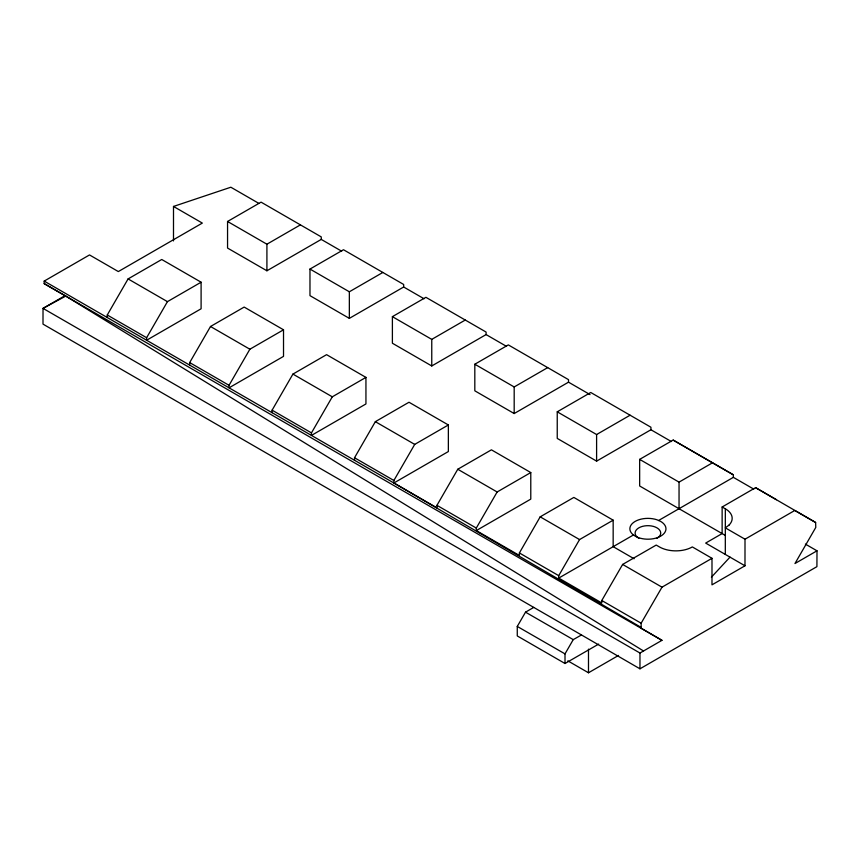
<?xml version="1.0" encoding="UTF-8"?>
<svg xmlns="http://www.w3.org/2000/svg" width="860" height="860" viewBox="0 0 860 860"><rect width="100%" height="100%" fill="white"/><g stroke="black" fill="none" stroke-linecap="round" stroke-linejoin="round"><path stroke-width="1.29" d="M173.494 240.907L173.505 206.443L230.856 187.222L258.839 203.379M201.1 282.209L201.1 308.783L146.619 340.238L146.619 337.722L167.442 301.645L201.1 282.209L161.744 259.494L128.086 278.919L107.263 314.996L107.263 317.523M283.52 329.799L283.52 356.373L229.04 387.828L229.04 385.312L249.873 349.224L283.52 329.799L244.165 307.074L210.506 326.499L189.684 362.587L189.684 365.102M354.524 460.272L354.524 457.756L375.347 421.669L409.005 402.243L448.361 424.969L448.361 451.543L393.88 482.998L641.141 627.413L641.141 628.208L661.963 640.334L639.969 653.03L639.969 668.811L816.914 566.654L817 550.808L805.379 544.101M530.781 472.559L530.781 499.123L476.3 530.577L476.3 528.062L497.134 491.985L530.781 472.559L491.425 449.834L457.767 469.259L436.944 505.336L436.944 507.862L44.182 281.102L44.182 283.628L65.747 296.087L643.527 650.977M817 550.808L794.973 563.526L815.774 527.449L815.624 522.482L794.79 510.464L745.007 539.209L744.986 565.794L711.983 584.843L711.994 558.312L692.343 546.928A23.284 13.448 0 0 1 659.405 546.917L656.212 545.068L622.629 564.439L601.785 600.506L601.785 602.957L558.721 578.092L558.721 575.673L579.554 539.575L613.169 520.171L573.846 497.424L540.188 516.838L519.386 552.958L519.365 555.442L476.3 530.577M613.169 520.171L613.159 546.659L634.1 558.763M753.768 489.125L733.365 477.343L733.354 474.827L673.165 440.073L639.657 459.38L639.657 485.986L725.313 535.425M658.577 520.494L660.684 521.429A18.049 10.417 0.1 0 1 660.684 536.156A18.049 10.417 0.1 0 1 635.153 536.135L632.283 533.974A18.049 10.417 0.1 0 1 635.153 521.407A18.049 10.417 0.1 0 1 656.943 519.773L658.577 520.494L679.045 508.701L679.045 482.127L639.657 459.38M776.408 499.703L755.585 487.652L722.142 506.991L722.131 533.576L705.673 543.079L744.986 565.794M725.313 554.431L725.335 508.84L722.142 506.991M272.104 412.692L272.104 410.166L292.927 374.089L326.585 354.664L365.941 377.389L365.941 403.953L311.46 435.407L311.46 432.892L332.293 396.815L365.941 377.389M393.88 482.998L393.88 480.482L414.713 444.394L448.361 424.969M598.667 644.086L565.02 663.501L517.269 635.938L517.269 626.435L525.514 612.169L533.737 607.407M565.02 663.501L565.009 653.89L573.244 639.625L581.478 634.959L639.969 668.811M641.141 627.413L641.141 623.21L661.996 587.176L711.994 558.312M711.403 577.178L730 557.13M729.054 525.084L725.335 527.857L745.007 539.209M44.182 281.102L89.515 254.936L118.336 271.567L202.326 223.084L173.505 206.443M65.016 295.657L43.022 308.375L43 324.123L581.478 634.959M321.253 239.413L266.912 270.782L227.556 248.067L227.556 221.471L261.064 202.143L321.253 236.898L321.253 239.413L341.656 251.195M227.556 221.471L266.912 244.208L300.419 224.869M403.673 287.004L349.343 318.372L309.976 295.646L309.976 269.062L343.484 249.733L403.673 284.477L403.673 287.004L424.077 298.775M309.976 269.062L349.343 291.787L382.84 272.459M486.094 334.583L431.763 365.962L392.396 343.237L392.396 316.652L425.904 297.313L486.094 332.067L486.094 334.583L506.497 346.365M392.396 316.652L431.763 339.377L465.26 320.038M568.514 382.173L514.183 413.542L474.817 390.816L474.817 364.231L508.325 344.903L568.514 379.647L568.514 382.173L590.046 394.6M474.817 364.231L514.183 386.957L547.68 367.629M650.934 429.753L596.603 461.132L557.237 438.406L557.237 411.811L590.745 392.483L650.934 427.237L650.934 429.753L671.337 441.535M557.237 411.811L596.603 434.536L630.101 415.208M679.045 482.127L712.521 462.798M558.721 578.092L633.54 534.92M679.045 508.701L733.365 477.343M567.847 660.856L588.487 672.778L618.523 655.438M65.747 296.087L43.022 308.375L639.969 653.03M525.514 612.169L573.244 639.625M517.269 626.435L565.009 653.89M733.354 474.827L673.165 440.073M128.086 278.919L167.442 301.645M210.506 326.499L249.873 349.224M292.927 374.089L332.293 396.815M375.347 421.669L414.713 444.394M457.767 469.259L497.134 491.985M540.188 516.838L579.554 539.575M622.629 564.439L661.996 587.176M107.263 314.996L146.619 337.722M189.684 362.587L229.04 385.312M272.104 410.166L311.46 432.892M354.524 457.756L393.88 480.482M436.944 505.336L476.3 528.062M519.386 552.958L558.721 575.673M601.785 600.506L641.141 623.21M44.182 283.628L661.963 640.334M755.585 487.652L815.624 522.482M596.603 434.536L596.603 461.132M588.487 649.139L588.487 672.778M514.183 386.957L514.183 413.542M431.763 339.377L431.763 365.962M349.343 291.787L349.343 318.372M266.912 244.208L266.912 270.782M638.851 538.285A12.814 7.396 0.1 0 1 638.862 527.836A12.814 7.396 0.1 0 1 656.976 527.846A12.814 7.396 0.1 0 1 656.976 538.295M725.378 508.819A23.306 13.491 -0.2 0 1 729.043 525.084"/></g></svg>
